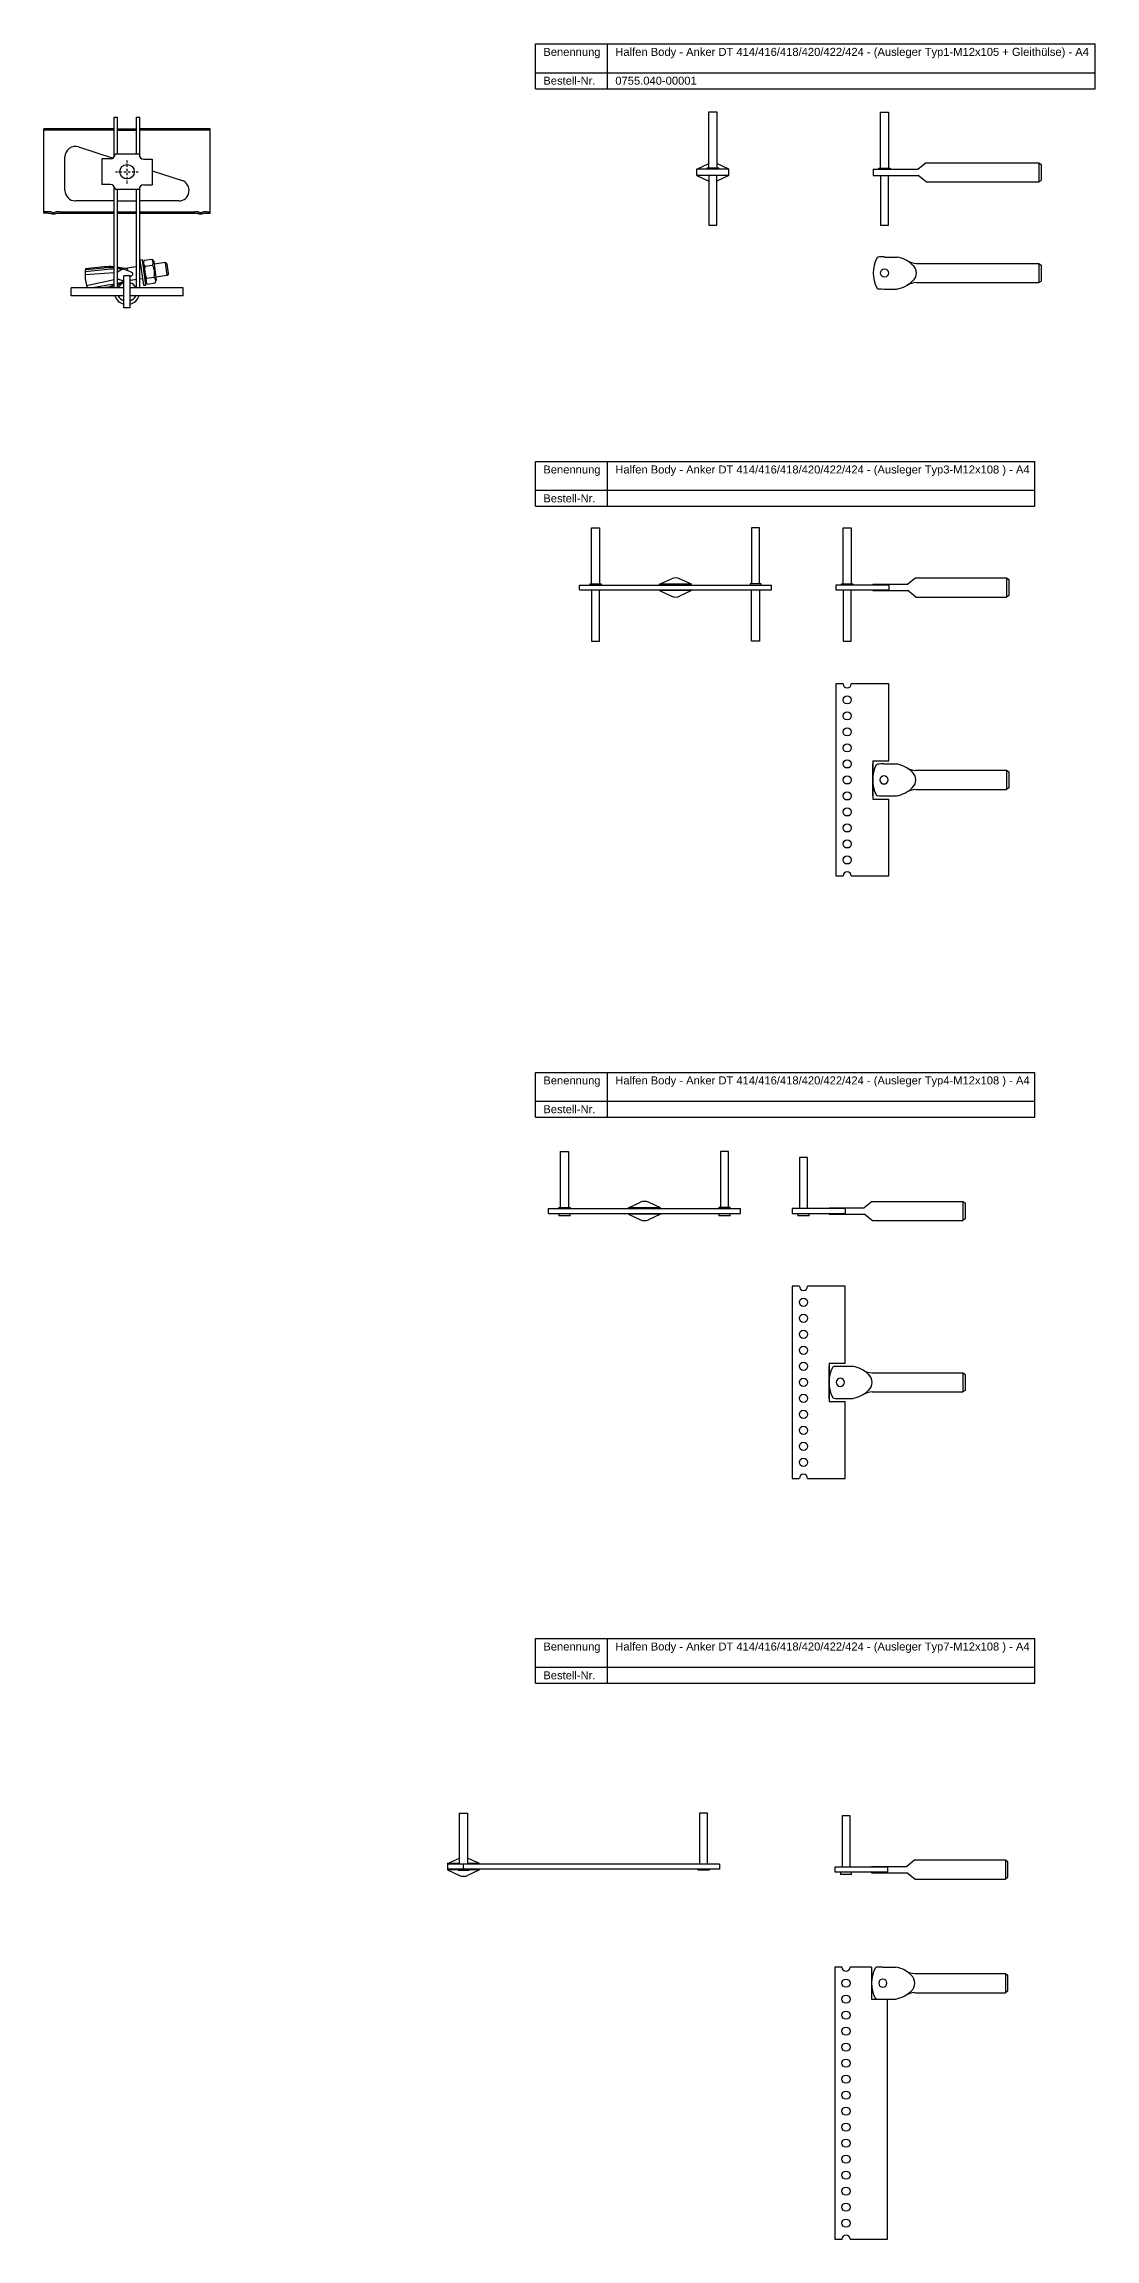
# Model space of a CAD drawing. Header units: millimetres. Extents: x 2245 to 3626, y -1202 to 170.
# Drawn here: x 2969 to 3626, y -1202 to 170 of the extents above; entities that cross this region are included whole.
import ezdxf

# ---------------------------------------------------------------- set-up
doc = ezdxf.new("R2010")
doc.units = ezdxf.units.MM
doc.header["$LTSCALE"] = 10
doc.linetypes.add('STRICHPUNKT2', pattern=[0.5, 0.25, -0.125, 0, -0.125])
doc.layers.add('HALFEN', color=2, linetype='Continuous')
doc.styles.add('ARIAL50', font='ARIAL.TTF', dxfattribs={"height": 5})

msp = doc.modelspace()

# ---------------------------------------------------------------- linework, layer by layer
at = {"layer": 'HALFEN'}
for p, q in [((3275.7, 170.3), (3625.6, 170.3)), ((3275.7, 142.3), (3275.7, 170.3)), ((3320.7, 142.3), (3320.7, 170.3)), ((3625.6, 142.3), (3625.6, 170.3)), ((3275.7, 152.3), (3625.6, 152.3)), ((3275.7, 142.3), (3625.6, 142.3)), ((3012.5, 99.7), (3012.5, 124.4)), ((3012.5, 124.4), (3014.5, 124.4)), ((3014.5, 101.4), (3014.5, 124.4)), ((3026.5, 101.4), (3026.5, 124.4)), ((3026.5, 124.4), (3028.5, 124.4)), ((3028.5, 99.7), (3028.5, 124.4)), ((3384.2, 92.8), (3384.2, 127.8)), ((3384.2, 127.8), (3389.2, 127.8)), ((3389.2, 127.8), (3389.2, 92.8)), ((3491.4, 92.7), (3491.4, 127.7)), ((3491.4, 127.7), (3496.4, 127.7)), ((3496.4, 127.7), (3496.4, 92.7)), ((2968.5, 64.4), (2968.5, 117.3)), ((3012.5, 117.3), (2968.5, 117.3)), ((3012.5, 116.3), (2968.5, 116.3)), ((3014.5, 117.3), (3026.5, 117.3)), ((3014.5, 116.3), (3026.5, 116.3)), ((3072.5, 117.3), (3028.5, 117.3)), ((3072.5, 116.3), (3028.5, 116.3)), ((3072.5, 64.4), (3072.5, 117.3)), ((2981.7, 78.7), (2981.7, 99.7)), ((2990.2, 105.9), (3011.8, 98.9)), ((3004.8, 98.4), (3004.8, 82.4)), ((3010, 98.4), (3004.8, 98.4)), ((3028, 101.4), (3013, 101.4)), ((3031, 98.3), (3036.2, 98.3)), ((3036.2, 98.3), (3036.2, 82.3)), ((3519.9, 96), (3514.9, 92)), ((3519.9, 96), (3590.5, 96)), ((3590.5, 96), (3590.5, 84)), ((3590.5, 96), (3591.9, 95)), ((3010, 82.4), (3004.8, 82.4)), ((3031, 82.3), (3036.2, 82.3)), ((3036.2, 90.9), (3054.9, 84.9)), ((3376.7, 92.1), (3384.2, 95.5)), ((3376.7, 88.1), (3376.7, 92.1)), ((3396.7, 92.1), (3376.7, 92.1)), ((3396.7, 88.1), (3376.7, 88.1)), ((3376.7, 88.1), (3384.2, 84.6)), ((3383.2, 92.1), (3383.2, 92.8)), ((3383.2, 92.8), (3390.2, 92.8)), ((3384.2, 88.1), (3384.2, 57.1)), ((3396.7, 92.1), (3389.2, 95.5)), ((3396.7, 88.1), (3389.2, 84.6)), ((3389.2, 57.1), (3389.2, 88.1)), ((3390.2, 92.8), (3390.2, 92.1)), ((3396.7, 88.1), (3396.7, 92.1)), ((3486.9, 92), (3514.9, 92)), ((3486.9, 92), (3486.9, 88)), ((3486.9, 88), (3514.9, 88)), ((3490.4, 92), (3490.4, 92.7)), ((3490.4, 92.7), (3497.4, 92.7)), ((3491.4, 88), (3491.4, 57)), ((3496.4, 57), (3496.4, 88)), ((3497.4, 92.7), (3497.4, 92)), ((3519.9, 84), (3514.9, 88)), ((3519.9, 84), (3590.5, 84)), ((3590.5, 84), (3591.9, 85)), ((3591.9, 95), (3591.9, 85)), ((3012.5, 72.2), (2988.2, 72.2)), ((3012.5, 17.9), (3012.5, 81)), ((3013, 79.4), (3028, 79.4)), ((3014.5, 17.9), (3014.5, 79.4)), ((3014.5, 72.2), (3026.5, 72.2)), ((3026.5, 17.9), (3026.5, 79.4)), ((3028.5, 17.9), (3028.5, 81)), ((3052.8, 72.2), (3028.5, 72.2)), ((2970.8, 65.4), (2968.5, 65.4)), ((2970.8, 64.4), (2968.5, 64.4)), ((2978.3, 65.4), (3012.5, 65.4)), ((2978.3, 64.4), (3012.5, 64.4)), ((3014.5, 65.4), (3026.5, 65.4)), ((3014.5, 64.4), (3026.5, 64.4)), ((3028.5, 65.4), (3062.8, 65.4)), ((3028.5, 64.4), (3062.8, 64.4)), ((3070.3, 65.4), (3072.5, 65.4)), ((3070.3, 64.4), (3072.5, 64.4)), ((3384.2, 57.1), (3389.2, 57.1)), ((3491.4, 57), (3496.4, 57)), ((3008.4, 29.3), (2994.3, 27.9)), ((3005.9, 30.9), (2994.5, 29.8)), ((3006, 30.2), (2994.6, 29.1)), ((3017.6, 29.6), (3014.5, 27.6)), ((3017.6, 29.6), (3014.5, 27.6)), ((3017.6, 29.6), (3014.5, 27.6)), ((3017.6, 29.6), (3014.5, 27.6)), ((3016.6, 29.7), (3017.6, 29.6)), ((3016.6, 29.7), (3017.6, 29.6)), ((3016.6, 29.7), (3017.6, 29.6)), ((3016.6, 29.7), (3017.6, 29.6)), ((3026.5, 31), (3020.7, 30.2)), ((3020.9, 28.6), (3020.7, 30.2)), ((3020.9, 28.5), (3020.8, 29.2)), ((3026.5, 31), (3023, 30.5)), ((3026.5, 31), (3023, 30.5)), ((3030.1, 35.4), (3028.5, 35.2)), ((3028.5, 35.2), (3030.8, 19.4)), ((3029.1, 31.4), (3028.5, 31.3)), ((3032.3, 19.6), (3030.1, 35.4)), ((3031.2, 35.1), (3030.4, 33.2)), ((3030.4, 33.4), (3032, 21.9)), ((3031.2, 35.1), (3035.9, 35.7)), ((3031.7, 31.4), (3036.5, 32)), ((3035.9, 35.7), (3037.2, 34.2)), ((3037.2, 34.2), (3038.8, 22.7)), ((3044.5, 33.6), (3037.4, 32.6)), ((3045.6, 25.6), (3044.5, 33.6)), ((3045.6, 32.7), (3044.5, 33.6)), ((3046.4, 26.8), (3045.6, 32.7)), ((3493.9, 37.1), (3501.9, 37.1)), ((3513.9, 33.1), (3590.5, 33.1)), ((3590.5, 33.1), (3590.5, 21.1)), ((3590.5, 33.1), (3591.9, 32.1)), ((3591.9, 32.1), (3591.9, 22.1)), ((3018.5, 17.9), (2985.5, 17.9)), ((2985.5, 12.9), (2985.5, 17.9)), ((3012.5, 27.2), (2994.3, 26)), ((3012.5, 22.8), (2995.2, 19.1)), ((3009.7, 19.8), (2999, 17.9)), ((3007.7, 18.2), (3005.6, 17.9)), ((3014.5, 23.8), (3014.6, 23.3)), ((3014.5, 23.8), (3014.6, 23.3)), ((3014.5, 23.8), (3014.6, 23.3)), ((3014.5, 23.8), (3014.6, 23.3)), ((3014.6, 23.3), (3014.5, 23.3)), ((3014.6, 23.3), (3014.5, 23.3)), ((3014.6, 23.3), (3014.5, 23.3)), ((3014.6, 23.3), (3014.5, 23.3)), ((3018, 22.2), (3014.6, 23.3)), ((3018, 22.2), (3014.6, 23.3)), ((3018, 22.2), (3014.6, 23.3)), ((3018.5, 22.1), (3014.6, 23.3)), ((3017.7, 21.7), (3018.5, 22)), ((3017.7, 21.7), (3018, 21.8)), ((3017.7, 21.7), (3018, 21.8)), ((3017.7, 21.7), (3018, 21.8)), ((3018.5, 5.4), (3018.5, 25.4)), ((3022.5, 25.4), (3018.5, 25.4)), ((3022.5, 25.4), (3018.5, 25.4)), ((3022.5, 5.4), (3022.5, 25.4)), ((3026.5, 23), (3022.5, 22.4)), ((3055.5, 17.9), (3022.5, 17.9)), ((3026.5, 23), (3023, 22.5)), ((3026.5, 23), (3023, 22.5)), ((3030.2, 23.5), (3028.5, 23.2)), ((3030.8, 19.4), (3032.3, 19.6)), ((3033.2, 20.2), (3032, 21.8)), ((3032.7, 23.9), (3037.5, 24.6)), ((3033.2, 20.2), (3038, 20.9)), ((3038, 20.9), (3038.8, 22.7)), ((3045.6, 25.6), (3038.5, 24.6)), ((3046.4, 26.8), (3045.6, 25.6)), ((3055.5, 12.9), (3055.5, 17.9)), ((3493.9, 17.1), (3501.9, 17.1)), ((3513.9, 21.1), (3590.5, 21.1)), ((3590.5, 21.1), (3591.9, 22.1)), ((3018.5, 12.9), (2985.5, 12.9)), ((3022.5, 5.4), (3018.5, 5.4)), ((3055.5, 12.9), (3022.5, 12.9)), ((3275.7, -90.7), (3588, -90.7)), ((3275.7, -118.7), (3275.7, -90.7)), ((3320.7, -118.7), (3320.7, -90.7)), ((3588, -118.7), (3588, -90.7)), ((3275.7, -108.7), (3588, -108.7)), ((3275.7, -118.7), (3588, -118.7)), ((3310.9, -167.2), (3310.9, -132.2)), ((3310.9, -132.2), (3315.9, -132.2)), ((3315.9, -132.2), (3315.9, -167.2)), ((3415.9, -132.2), (3410.9, -132.2)), ((3410.9, -132.2), (3410.9, -167.2)), ((3415.9, -167.2), (3415.9, -132.2)), ((3468.1, -167.2), (3468.1, -132.2)), ((3468.1, -132.2), (3473.1, -132.2)), ((3473.1, -132.2), (3473.1, -167.2)), ((3353.4, -167.4), (3360.9, -164)), ((3373.4, -167.4), (3365.9, -164)), ((3513.6, -163.4), (3508.6, -167.4)), ((3513.6, -163.4), (3570.2, -163.4)), ((3570.2, -163.4), (3570.2, -175.4)), ((3570.2, -163.4), (3571.6, -164.4)), ((3571.6, -164.4), (3571.6, -174.4)), ((3303.4, -170.9), (3303.4, -167.9)), ((3303.4, -167.9), (3423.4, -167.9)), ((3303.4, -170.9), (3423.4, -170.9)), ((3309.9, -167.9), (3309.9, -167.2)), ((3309.9, -167.2), (3316.9, -167.2)), ((3310.9, -170.9), (3310.9, -202.9)), ((3315.9, -202.9), (3315.9, -170.9)), ((3316.9, -167.2), (3316.9, -167.9)), ((3353.4, -167.9), (3353.4, -167.4)), ((3373.4, -167.4), (3353.4, -167.4)), ((3353.4, -171.4), (3353.4, -170.9)), ((3373.4, -171.4), (3353.4, -171.4)), ((3353.4, -171.4), (3360.9, -174.9)), ((3373.4, -171.4), (3365.9, -174.9)), ((3373.4, -167.9), (3373.4, -167.4)), ((3373.4, -171.4), (3373.4, -170.9)), ((3416.9, -167.2), (3409.9, -167.2)), ((3409.9, -167.2), (3409.9, -167.9)), ((3410.9, -202.9), (3410.9, -170.9)), ((3415.9, -170.9), (3415.9, -202.9)), ((3416.9, -167.9), (3416.9, -167.2)), ((3423.4, -170.9), (3423.4, -167.9)), ((3496.6, -167.9), (3463.6, -167.9)), ((3463.6, -167.9), (3463.6, -170.9)), ((3463.6, -170.9), (3496.6, -170.9)), ((3467.1, -167.9), (3467.1, -167.2)), ((3467.1, -167.2), (3474.1, -167.2)), ((3468.1, -170.9), (3468.1, -202.9)), ((3473.1, -202.9), (3473.1, -170.9)), ((3474.1, -167.2), (3474.1, -167.9)), ((3486.6, -167.4), (3508.6, -167.4)), ((3486.6, -167.4), (3486.6, -167.9)), ((3486.6, -170.9), (3486.6, -171.4)), ((3486.6, -171.4), (3508.6, -171.4)), ((3496.6, -167.9), (3496.6, -170.9)), ((3513.6, -175.4), (3508.6, -171.4)), ((3513.6, -175.4), (3570.2, -175.4)), ((3571.6, -174.4), (3570.2, -175.4)), ((3310.9, -202.9), (3315.9, -202.9)), ((3415.9, -202.9), (3410.9, -202.9)), ((3468.1, -202.9), (3473.1, -202.9)), ((3468, -229.7), (3463.6, -229.7)), ((3463.6, -229.7), (3463.6, -349.7)), ((3496.6, -229.7), (3473.1, -229.7)), ((3496.6, -277.7), (3496.6, -229.7)), ((3486.6, -277.7), (3486.6, -301.7)), ((3486.6, -277.7), (3496.6, -277.7)), ((3486.6, -299.7), (3486.6, -279.7)), ((3493.6, -279.7), (3501.6, -279.7)), ((3513.6, -283.7), (3570.2, -283.7)), ((3570.2, -283.7), (3570.2, -295.7)), ((3570.2, -283.7), (3571.6, -284.7)), ((3571.6, -284.7), (3571.6, -294.7)), ((3486.6, -301.7), (3496.6, -301.7)), ((3493.6, -299.7), (3501.6, -299.7)), ((3496.6, -349.7), (3496.6, -301.7)), ((3513.6, -295.7), (3570.2, -295.7)), ((3571.6, -294.7), (3570.2, -295.7)), ((3463.6, -349.7), (3468, -349.7)), ((3473.1, -349.7), (3496.6, -349.7)), ((3275.7, -472.5), (3588, -472.5)), ((3275.7, -500.5), (3275.7, -472.5)), ((3320.7, -500.5), (3320.7, -472.5)), ((3588, -500.5), (3588, -472.5)), ((3275.7, -490.5), (3588, -490.5)), ((3275.7, -500.5), (3588, -500.5)), ((3291.4, -556.9), (3291.4, -521.9)), ((3291.4, -521.9), (3296.4, -521.9)), ((3296.4, -521.9), (3296.4, -556.9)), ((3396.4, -521.9), (3391.4, -521.9)), ((3391.4, -521.9), (3391.4, -556.9)), ((3396.4, -556.9), (3396.4, -521.9)), ((3440.8, -525.6), (3440.8, -557.6)), ((3445.8, -525.6), (3440.8, -525.6)), ((3445.8, -557.6), (3445.8, -525.6)), ((3283.9, -560.6), (3283.9, -557.6)), ((3283.9, -557.6), (3403.9, -557.6)), ((3283.9, -560.6), (3403.9, -560.6)), ((3290.4, -557.6), (3290.4, -556.9)), ((3290.4, -556.9), (3297.4, -556.9)), ((3290.4, -560.6), (3290.4, -562.1)), ((3297.4, -562.1), (3290.4, -562.1)), ((3297.4, -556.9), (3297.4, -557.6)), ((3297.4, -562.1), (3297.4, -560.6)), ((3333.9, -557.1), (3341.4, -553.7)), ((3333.9, -557.6), (3333.9, -557.1)), ((3353.9, -557.1), (3333.9, -557.1)), ((3333.9, -561.1), (3333.9, -560.6)), ((3353.9, -561.1), (3333.9, -561.1)), ((3333.9, -561.1), (3341.4, -564.6)), ((3353.9, -557.1), (3346.5, -553.7)), ((3353.9, -561.1), (3346.5, -564.6)), ((3353.9, -557.6), (3353.9, -557.1)), ((3353.9, -561.1), (3353.9, -560.6)), ((3397.4, -556.9), (3390.4, -556.9)), ((3390.4, -556.9), (3390.4, -557.6)), ((3390.4, -560.6), (3390.4, -562.1)), ((3397.4, -562.1), (3390.4, -562.1)), ((3397.4, -557.6), (3397.4, -556.9)), ((3397.4, -562.1), (3397.4, -560.6)), ((3403.9, -560.6), (3403.9, -557.6)), ((3469.3, -557.6), (3436.3, -557.6)), ((3436.3, -557.6), (3436.3, -560.6)), ((3436.3, -560.6), (3469.3, -560.6)), ((3439.8, -560.6), (3439.8, -562.1)), ((3446.8, -562.1), (3439.8, -562.1)), ((3446.8, -562.1), (3446.8, -560.6)), ((3459.3, -557.1), (3481.3, -557.1)), ((3459.3, -557.1), (3459.3, -557.6)), ((3459.3, -560.6), (3459.3, -561.1)), ((3459.3, -561.1), (3481.3, -561.1)), ((3469.3, -557.6), (3469.3, -560.6)), ((3486.3, -553.1), (3481.3, -557.1)), ((3486.3, -565.1), (3481.3, -561.1)), ((3486.3, -553.1), (3542.9, -553.1)), ((3542.9, -553.1), (3542.9, -565.1)), ((3542.9, -553.1), (3544.3, -554.1)), ((3544.3, -554.1), (3544.3, -564.1)), ((3486.3, -565.1), (3542.9, -565.1)), ((3544.3, -564.1), (3542.9, -565.1)), ((3440.7, -606.2), (3436.3, -606.2)), ((3436.3, -606.2), (3436.3, -726.2)), ((3469.3, -606.2), (3445.8, -606.2)), ((3469.3, -654.2), (3469.3, -606.2)), ((3459.3, -654.2), (3459.3, -678.2)), ((3459.3, -654.2), (3469.3, -654.2)), ((3459.3, -676.2), (3459.3, -656.2)), ((3466.3, -656.2), (3474.3, -656.2)), ((3486.3, -660.2), (3542.9, -660.2)), ((3486.3, -672.2), (3542.9, -672.2)), ((3542.9, -660.2), (3542.9, -672.2)), ((3542.9, -660.2), (3544.3, -661.2)), ((3544.3, -671.2), (3542.9, -672.2)), ((3544.3, -661.2), (3544.3, -671.2)), ((3459.3, -678.2), (3469.3, -678.2)), ((3466.3, -676.2), (3474.3, -676.2)), ((3469.3, -726.2), (3469.3, -678.2)), ((3436.3, -726.2), (3440.7, -726.2)), ((3445.8, -726.2), (3469.3, -726.2)), ((3275.7, -826.3), (3588, -826.3)), ((3275.7, -854.3), (3275.7, -826.3)), ((3320.7, -854.3), (3320.7, -826.3)), ((3588, -854.3), (3588, -826.3)), ((3275.7, -844.3), (3588, -844.3)), ((3275.7, -854.3), (3588, -854.3)), ((3228.4, -967.4), (3228.4, -935.4)), ((3228.4, -935.4), (3233.4, -935.4)), ((3233.4, -935.4), (3233.4, -967.4)), ((3383.4, -935.4), (3378.4, -935.4)), ((3378.4, -935.4), (3378.4, -967.4)), ((3383.4, -967.4), (3383.4, -935.4)), ((3467.4, -937.2), (3467.4, -969.2)), ((3472.4, -937.2), (3467.4, -937.2)), ((3472.4, -969.2), (3472.4, -937.2)), ((3220.9, -966.9), (3228.4, -963.5)), ((3228.4, -966.9), (3220.9, -966.9)), ((3220.9, -966.9), (3220.9, -967.4)), ((3390.9, -967.4), (3220.9, -967.4)), ((3220.9, -967.4), (3220.9, -970.4)), ((3390.9, -970.4), (3220.9, -970.4)), ((3220.9, -970.4), (3220.9, -970.9)), ((3227.4, -970.9), (3220.9, -970.9)), ((3220.9, -970.9), (3228.4, -974.4)), ((3227.4, -970.4), (3227.4, -971.1)), ((3227.4, -971.1), (3234.4, -971.1)), ((3230.9, -970.4), (3230.9, -967.4)), ((3240.9, -966.9), (3233.4, -963.5)), ((3240.9, -966.9), (3233.4, -966.9)), ((3240.9, -970.9), (3233.4, -974.4)), ((3234.4, -971.1), (3234.4, -970.4)), ((3240.9, -970.9), (3234.4, -970.9)), ((3240.9, -966.9), (3240.9, -967.4)), ((3240.9, -970.4), (3240.9, -970.9)), ((3377.4, -971.1), (3377.4, -970.4)), ((3384.4, -971.1), (3377.4, -971.1)), ((3384.4, -970.4), (3384.4, -971.1)), ((3390.9, -967.4), (3390.9, -970.4)), ((3495.9, -969.2), (3462.9, -969.2)), ((3462.9, -969.2), (3462.9, -972.2)), ((3462.9, -972.2), (3495.9, -972.2)), ((3466.4, -972.2), (3466.4, -973.7)), ((3473.4, -973.7), (3466.4, -973.7)), ((3473.4, -973.7), (3473.4, -972.2)), ((3485.9, -968.7), (3507.9, -968.7)), ((3485.9, -968.7), (3485.9, -969.2)), ((3485.9, -972.2), (3485.9, -972.7)), ((3485.9, -972.7), (3507.9, -972.7)), ((3495.9, -969.2), (3495.9, -972.2)), ((3512.9, -964.7), (3507.9, -968.7)), ((3512.9, -976.7), (3507.9, -972.7)), ((3512.9, -964.7), (3569.5, -964.7)), ((3569.5, -964.7), (3569.5, -976.7)), ((3569.5, -964.7), (3570.9, -965.7)), ((3570.9, -965.7), (3570.9, -975.7)), ((3512.9, -976.7), (3569.5, -976.7)), ((3570.9, -975.7), (3569.5, -976.7)), ((3467.4, -1031.7), (3462.9, -1031.7)), ((3462.9, -1031.7), (3462.9, -1201.7)), ((3485.9, -1031.7), (3472.5, -1031.7)), ((3485.9, -1031.7), (3485.9, -1051.7)), ((3492.9, -1031.7), (3500.9, -1031.7)), ((3512.9, -1035.7), (3569.5, -1035.7)), ((3569.5, -1035.7), (3569.5, -1047.7)), ((3569.5, -1035.7), (3570.9, -1036.7)), ((3570.9, -1036.7), (3570.9, -1046.7)), ((3485.9, -1051.7), (3495.9, -1051.7)), ((3492.9, -1051.7), (3500.9, -1051.7)), ((3495.9, -1201.7), (3495.9, -1051.7)), ((3512.9, -1047.7), (3569.5, -1047.7)), ((3570.9, -1046.7), (3569.5, -1047.7)), ((3462.9, -1201.7), (3467.4, -1201.7)), ((3472.5, -1201.7), (3495.9, -1201.7))]:
    msp.add_line(p, q, dxfattribs=at)
at = {"layer": 'HALFEN', "color": 1, "linetype": 'STRICHPUNKT2', "ltscale": 0.5}
for p, q in [((3020.5, 83.1), (3020.5, 97.6)), ((3013.3, 90.4), (3027.8, 90.4))]:
    msp.add_line(p, q, dxfattribs=at)
at = {"layer": 'HALFEN'}
for centre, radius in [((3020.5, 90.4), 4.5), ((3493.9, 27.1), 2.55), ((3470.6, -239.7), 2.55), ((3470.6, -249.7), 2.55), ((3470.6, -259.7), 2.55), ((3470.6, -269.7), 2.55), ((3470.6, -279.7), 2.55), ((3470.6, -289.7), 2.55), ((3470.6, -299.7), 2.55), ((3470.6, -309.7), 2.55), ((3470.6, -319.7), 2.55), ((3470.6, -329.7), 2.55), ((3470.6, -339.7), 2.55), ((3443.3, -616.2), 2.55), ((3443.3, -626.2), 2.55), ((3443.3, -636.2), 2.55), ((3443.3, -646.2), 2.55), ((3443.3, -656.2), 2.55), ((3443.3, -666.2), 2.55), ((3443.3, -676.2), 2.55), ((3443.3, -686.2), 2.55), ((3443.3, -696.2), 2.55), ((3443.3, -706.2), 2.55), ((3443.3, -716.2), 2.55), ((3469.9, -1041.7), 2.55), ((3469.9, -1051.7), 2.55), ((3469.9, -1061.7), 2.55), ((3469.9, -1071.7), 2.55), ((3469.9, -1081.7), 2.55), ((3469.9, -1091.7), 2.55), ((3469.9, -1101.7), 2.55), ((3469.9, -1111.7), 2.55), ((3469.9, -1121.7), 2.55), ((3469.9, -1131.7), 2.55), ((3469.9, -1141.7), 2.55), ((3469.9, -1151.7), 2.55), ((3469.9, -1161.7), 2.55), ((3469.9, -1171.7), 2.55), ((3469.9, -1181.7), 2.55), ((3469.9, -1191.7), 2.55)]:
    msp.add_circle(centre, radius, dxfattribs=at)
for centre, radius, start, end in [((2988.2, 99.7), 6.5, 72, 180), ((3010, 101.4), 3, 269.9556, 359.9556), ((3031, 101.3), 3, 179.9556, 269.9556), ((3010, 79.4), 3, 359.9556, 89.9556), ((3031, 79.3), 3, 89.9556, 179.9556), ((3052.8, 78.7), 6.5, 270, 72), ((3386.7, 90.1), 6, 114.6243, 114.73), ((3386.7, 90.1), 6, 245.27, 245.3757), ((3386.7, 90.1), 6, 65.27, 65.3757), ((3386.7, 90.1), 6, 294.6243, 294.73), ((3493.9, 90), 6, 114.6243, 114.73), ((3493.9, 90), 6, 245.27, 245.3757), ((3493.9, 90), 6, 65.27, 65.3757), ((3493.9, 90), 6, 294.6243, 294.73), ((2988.2, 78.7), 6.5, 180, 270), ((2970.8, 49.4), 16, 80.3664, 90), ((2970.8, 49.4), 15, 80.3664, 90), ((2974.5, 71.4), 7.41, 260.3664, 279.6336), ((2974.5, 71.4), 6.41, 260.3664, 279.6336), ((2978.3, 49.4), 16, 90, 99.6336), ((2978.3, 49.4), 15, 90, 99.6336), ((3062.8, 49.4), 16, 80.3664, 90), ((3062.8, 49.4), 15, 80.3664, 90), ((3066.5, 71.4), 7.41, 260.3664, 279.6336), ((3066.5, 71.4), 6.41, 260.3664, 279.6336), ((3070.3, 49.4), 16, 90, 99.6336), ((3070.3, 49.4), 15, 90, 99.6336), ((3021.1, 26.2), 26.8, 172.244, 198.211), ((3009.9, -11.2), 42.3, 86.4717, 95.4416), ((3010.1, -0.2), 30.7, 85.4346, 97.6558), ((3014.4, -14), 43.7, 92.4413, 97.9226), ((3009.9, -11.2), 42.3, 83.0774, 83.7516), ((3009.9, -11.2), 42.3, 83.0774, 83.7516), ((3009.9, -11.2), 42.3, 83.0774, 83.7516), ((3009.9, -11.2), 42.3, 83.0774, 83.7516), ((3010.1, -0.2), 30.7, 63.4458, 81.6714), ((3014.4, -14), 43.7, 87.1517, 89.8178), ((3014.4, -14), 43.7, 87.1517, 89.8178), ((3014.4, -14), 43.7, 87.1517, 89.8178), ((3014.4, -14), 43.7, 87.1517, 89.8178), ((3019.8, 50.7), 20.5, 256.6731, 272.6165), ((3010.1, -0.2), 30.7, 63.4458, 65.0283), ((3010.1, -0.2), 30.7, 63.4458, 65.0283), ((3034.1, 33.6), 3.32, 162.4385, 222.4385), ((3043.9, 29.3), 12.4, 170.383, 205.617), ((3033.5, 33.5), 3.32, 333.5615, 33.5615), ((3025.3, 26.7), 12.4, 350.383, 25.617), ((3507.5, 27.1), 20.6, 153.1067, 206.8933), ((3490, 36), 1, 95.7195, 153.1067), ((3493.2, 3.8), 33.4, 88.8707, 95.7195), ((3498.4, 18.7), 18.7, 45.6889, 79.3414), ((3514.6, 46.7), 13.6, 240.0954, 267.0505), ((3507.5, 27.1), 6.43, 308.925, 51.075), ((3003.2, 48.6), 30.7, 278.3442, 287.6377), ((3000, 59.2), 42.3, 282.335, 287.1881), ((3003.6, 63), 43.7, 278.0774, 281.8386), ((3003.2, 48.6), 30.7, 291.6077, 299.9175), ((3003.6, 63), 43.7, 284.5326, 288.8483), ((3003.6, 63), 43.7, 284.5326, 288.8483), ((3003.6, 63), 43.7, 284.5326, 288.8483), ((3003.6, 63), 43.7, 284.5326, 288.8483), ((3000, 59.2), 42.3, 290.0479, 292.9226), ((3000, 59.2), 42.3, 290.0479, 292.9226), ((3000, 59.2), 42.3, 290.0479, 292.9226), ((3000, 59.2), 42.3, 290.0479, 292.9226), ((3020.5, 15.4), 6, 109.4712, 155.3757), ((3026.6, 2.3), 20.5, 113.0265, 119.3269), ((3003.2, 48.6), 30.7, 308.9954, 312.5542), ((3020.5, 15.4), 6, 24.6243, 70.5288), ((3003.2, 48.6), 30.7, 310.2085, 312.5542), ((3003.2, 48.6), 30.7, 310.2085, 312.5542), ((3023.6, 26.7), 0.594, 357.9353, 73.2654), ((3023.6, 26.7), 0.594, 357.9353, 73.2654), ((3023.6, 26.7), 0.594, 357.9353, 73.2654), ((3023.6, 26.5), 0.594, 302.7346, 18.0647), ((3023.6, 26.5), 0.594, 302.7346, 18.0647), ((3023.6, 26.5), 0.594, 302.7346, 18.0647), ((3035.7, 22.4), 3.32, 153.5615, 213.5615), ((3035.1, 22.4), 3.32, 342.4385, 42.4385), ((3490, 18.3), 1, 206.8933, 264.2805), ((3493.2, 50.5), 33.4, 264.2805, 271.1293), ((3498.4, 35.5), 18.7, 280.6586, 314.3111), ((3514.6, 7.6), 13.6, 92.9495, 119.9046), ((3020.5, 15.4), 8, 198.21, 255.5225), ((3020.5, 15.4), 6, 204.6243, 250.5288), ((3020.5, 15.4), 8, 284.4775, 341.79), ((3020.5, 15.4), 6, 289.4712, 335.3757), ((3313.4, -169.4), 6, 114.6243, 114.73), ((3313.4, -169.4), 6, 65.27, 65.3757), ((3363.4, -169.4), 6, 65.27, 114.73), ((3413.4, -169.4), 6, 114.6243, 114.73), ((3413.4, -169.4), 6, 65.27, 65.3757), ((3313.4, -169.4), 6, 245.27, 245.3757), ((3313.4, -169.4), 6, 294.6243, 294.73), ((3363.4, -169.4), 6, 245.27, 294.73), ((3413.4, -169.4), 6, 245.27, 245.3757), ((3413.4, -169.4), 6, 294.6243, 294.73), ((3470.6, -229.7), 2.55, 180, 0), ((3507.1, -289.7), 20.6, 153.1067, 206.8933), ((3489.7, -280.9), 1, 95.7195, 153.1067), ((3492.9, -313.1), 33.4, 88.8707, 95.7195), ((3493.6, -289.7), 2.55, 90, 270), ((3493.6, -289.7), 2.55, 270, 90), ((3498.1, -298.1), 18.7, 45.6889, 79.3414), ((3514.3, -270.2), 13.6, 240.0954, 267.0505), ((3507.1, -289.7), 6.43, 308.925, 51.075), ((3489.7, -298.6), 1, 206.8933, 264.2805), ((3492.9, -266.3), 33.4, 264.2805, 271.1293), ((3498.1, -281.3), 18.7, 280.6586, 314.3111), ((3514.3, -309.3), 13.6, 92.9495, 119.9046), ((3470.6, -349.7), 2.55, 0, 180), ((3293.9, -559.1), 6, 114.6243, 114.73), ((3293.9, -559.1), 6, 65.27, 65.3757), ((3343.9, -559.1), 6, 65.27, 114.73), ((3393.9, -559.1), 6, 114.6243, 114.73), ((3393.9, -559.1), 6, 65.27, 65.3757), ((3343.9, -559.1), 6, 245.27, 294.73), ((3443.3, -606.2), 2.55, 180, 0), ((3479.8, -666.2), 20.6, 153.1067, 206.8933), ((3462.4, -657.4), 1, 95.7195, 153.1067), ((3465.6, -689.6), 33.4, 88.8707, 95.7195), ((3470.8, -674.6), 18.7, 45.6889, 79.3414), ((3487, -646.7), 13.6, 240.0954, 267.0505), ((3466.3, -666.2), 2.55, 90, 270), ((3466.3, -666.2), 2.55, 270, 90), ((3470.8, -657.8), 18.7, 280.6586, 314.3111), ((3487, -685.8), 13.6, 92.9495, 119.9046), ((3479.8, -666.2), 6.43, 308.925, 51.075), ((3462.4, -675.1), 1, 206.8933, 264.2805), ((3465.6, -642.9), 33.4, 264.2805, 271.1293), ((3443.3, -726.2), 2.55, 0, 180), ((3230.9, -968.9), 6, 114.6243, 114.73), ((3230.9, -968.9), 6, 65.27, 65.3757), ((3230.9, -968.9), 6, 245.27, 294.73), ((3469.9, -1031.7), 2.55, 180, 0), ((3506.5, -1041.7), 20.6, 153.1067, 206.8933), ((3489, -1032.8), 1, 95.7195, 153.1067), ((3492.3, -1065), 33.4, 88.8707, 95.7195), ((3492.9, -1041.7), 2.55, 90, 270), ((3492.9, -1041.7), 2.55, 270, 90), ((3497.5, -1050), 18.7, 45.6889, 79.3414), ((3513.6, -1022.1), 13.6, 240.0954, 267.0505), ((3506.5, -1041.7), 6.43, 308.925, 51.075), ((3489, -1050.5), 1, 206.8933, 264.2805), ((3492.3, -1018.3), 33.4, 264.2805, 271.1293), ((3497.5, -1033.3), 18.7, 280.6586, 314.3111), ((3513.6, -1061.2), 13.6, 92.9495, 119.9046), ((3469.9, -1201.7), 2.55, 0, 180)]:
    msp.add_arc(centre, radius, start, end, dxfattribs=at)

# ---------------------------------------------------------------- texts
at = {"layer": 'HALFEN', "style": 'ARIAL50'}
for s, p in [('Benennung', (3280.7, 162.8)), ('Halfen Body - Anker DT 414/416/418/420/422/424 - (Ausleger Typ1-M12x105 + Gleithülse) - A4', (3325.7, 162.8)), ('Bestell-Nr.', (3280.7, 144.8)), ('0755.040-00001', (3325.7, 144.8)), ('Benennung', (3280.7, -98.2)), ('Halfen Body - Anker DT 414/416/418/420/422/424 - (Ausleger Typ3-M12x108 ) - A4', (3325.7, -98.2)), ('Bestell-Nr.', (3280.7, -116.2)), ('Benennung', (3280.7, -480)), ('Halfen Body - Anker DT 414/416/418/420/422/424 - (Ausleger Typ4-M12x108 ) - A4', (3325.7, -480)), ('Bestell-Nr.', (3280.7, -498)), ('Benennung', (3280.7, -833.8)), ('Halfen Body - Anker DT 414/416/418/420/422/424 - (Ausleger Typ7-M12x108 ) - A4', (3325.7, -833.8)), ('Bestell-Nr.', (3280.7, -851.8))]:
    msp.add_text(s, height=5, dxfattribs=at).set_placement(p)

doc.saveas('drawing.dxf')
